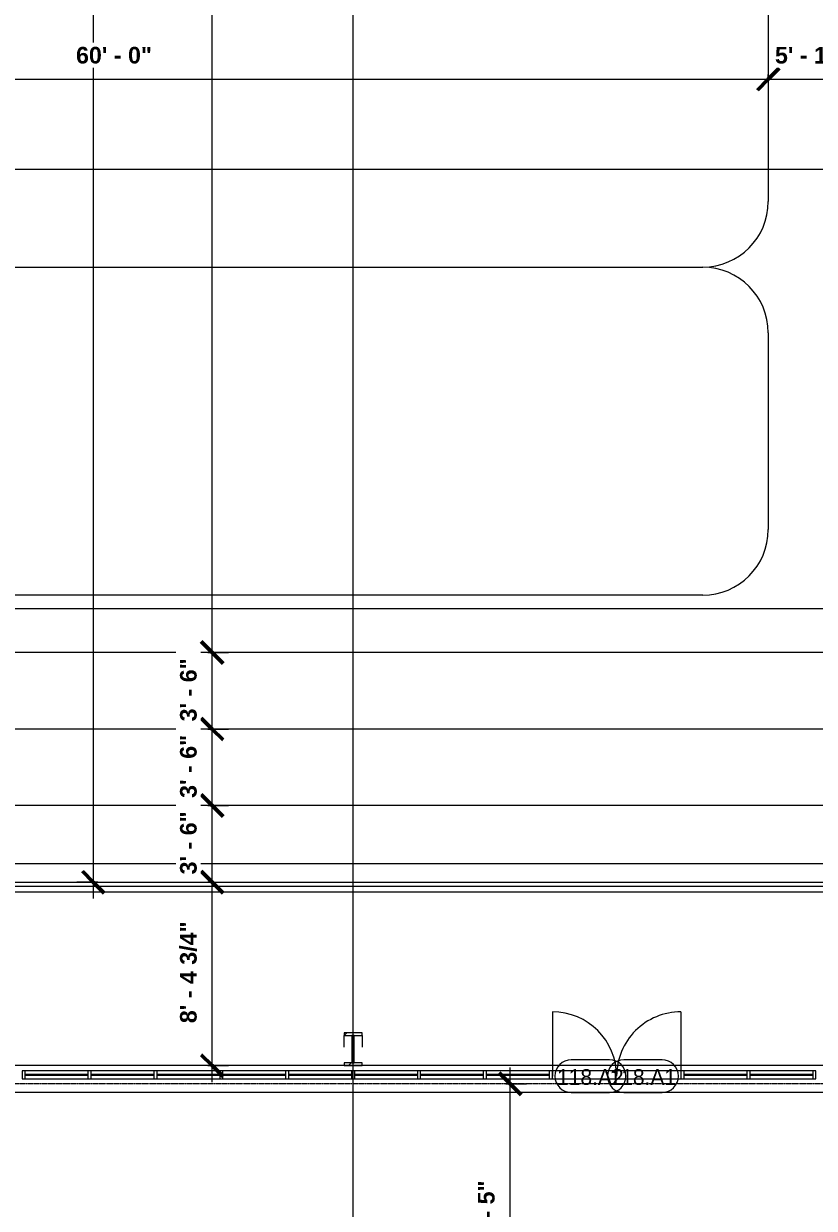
# Model space of a CAD drawing. Header units: inches. Extents: x 21568 to 24810, y -23559 to -20467.
# Drawn here: x 23773 to 24208, y -22438 to -21788 of the extents above; entities that cross this region are included whole.
import ezdxf

# ---------------------------------------------------------------- set-up
doc = ezdxf.new("R2010")
doc.units = ezdxf.units.IN
doc.header["$MEASUREMENT"] = 0
doc.linetypes.add('Grid Line 1_2_', pattern=[0.875, 0.5, -0.125, 0.125, -0.125])
for name, color, linetype, lineweight in [('A-ANNO-DIMS', 211, 'Continuous', 9), ('A-ANNO-DIMS-96', 211, 'Continuous', 9), ('A-DOOR', 31, 'Continuous', 20), ('A-DOOR-IDEN', 31, 'Continuous', 9), ('A-FLOR', 192, 'Continuous', 20), ('A-FLOR-HRAL', 11, 'Continuous', 20), ('A-FLOR-OTLN', 90, 'Continuous', 20), ('A-GLAZ-CURT', 52, 'Continuous', 20), ('A-GLAZ-CWMG', 51, 'Continuous', 20), ('G-ANNO-SYMB', 111, 'Continuous', 9), ('S-BEAM', 12, 'Continuous', 20), ('S-GRID', 1, 'Continuous', 9)]:
    doc.layers.add(name, color=color, linetype=linetype, lineweight=lineweight)
doc.styles.add('Arial_B', font='arialbd.ttf', dxfattribs={"height": 9.132806})
doc.styles.add('Century Gothic', font='GOTHIC.TTF', dxfattribs={"height": 8.622671})
doc.dimstyles.new('OD_Dimension_-_1_16__Tol__1', dxfattribs={"dimscale": 12, "dimtxt": 9, "dimasz": 1, "dimexe": 0.75, "dimexo": 0.5, "dimgap": 0.5, "dimtad": 1, "dimdec": 4, "dimrnd": 0.0625, "dimzin": 1, "dimdsep": 46, "dimlunit": 4, "dimtxsty": 'Arial_B', "dimblk1": 'OBLIQUE', "dimblk2": 'OBLIQUE', "dimsah": 1, "dimcen": 0.09, "dimdle": 0.75, "dimazin": 0, "dimtfac": 1, "dimtdec": 4, "dimtix": 1, "dimtmove": 0, "dimatfit": 3, "dimfxl": 1, "dimtvp": 1, "dimtfill": 1, "dimfrac": 2, "dimtolj": 1, "dimtzin": 0, "dimlwd": 13, "dimlwe": 13, "dimarcsym": 2})
doc.dimstyles.new('OD_Dimension_-_1_16__Tol__2', dxfattribs={"dimscale": 12, "dimtxt": 9, "dimasz": 1, "dimexe": 0.75, "dimexo": 0.5, "dimgap": 0.5, "dimtad": 1, "dimdec": 4, "dimrnd": 0.0625, "dimzin": 1, "dimdsep": 46, "dimlunit": 4, "dimtxsty": 'Arial_B', "dimblk1": 'OBLIQUE', "dimblk2": 'OBLIQUE', "dimsah": 1, "dimcen": 0.09, "dimdle": 0.75, "dimazin": 0, "dimtfac": 1, "dimtdec": 4, "dimtix": 1, "dimtmove": 0, "dimatfit": 3, "dimfxl": 1, "dimtvp": 1, "dimtfill": 1, "dimfrac": 2, "dimtolj": 1, "dimtzin": 0, "dimlwd": 13, "dimlwe": 13, "dimarcsym": 2})
pattern_1 = [(225, (23954.39, -22360.053), (9.503515, -9.503515), []), (225, (23954.39, -22374.453), (9.503515, -9.503515), [])]

# ---------------------------------------------------------------- blocks, each defined once
blk = doc.blocks.new('Top Rail Type - Top Rail_Internal_-939601-Enlarged First Floor Plan _West_')
at = {"layer": 'A-FLOR-HRAL', "color": 43, "lineweight": 13}
for p, q in [((24222.81, -22261.26), (23241.39, -22261.26)), ((24222.81, -22264.3), (23241.39, -22264.3))]:
    blk.add_line(p, q, dxfattribs=at)
blk = doc.blocks.new('columns and girder2 - one-V14-Enlarged First Floor Plan _West_')
at = {"layer": 'S-BEAM', "lineweight": 9}
h = blk.add_hatch(dxfattribs=at)
h.set_pattern_fill('FP_21', color=8, style=0, pattern_type=2)
h.set_pattern_definition(pattern_1)
h.paths.add_polyline_path([(-5, -0.5), (-5, -2), (5, -2), (5, -0.5)], flags=0)
h.paths.add_polyline_path([(-5, -17.03), (-5, -18.55), (5, -18.55), (5, -17.03)], flags=0)
h.paths.add_polyline_path([(5, -1204.89), (-5, -1204.89), (-5, -1206.4), (5, -1206.4)], flags=0)
h.paths.add_polyline_path([(5, -1224.25), (-5, -1224.25), (-5, -1225), (5, -1225)], flags=0)
h = blk.add_hatch(dxfattribs=at)
h.set_pattern_fill('FP_21', color=8, style=0, pattern_type=2)
h.set_pattern_definition(pattern_1)
h.paths.add_polyline_path([(-0.63, -2), (-0.63, -17.03), (0.62, -17.03), (0.62, -2)], flags=0)
h.paths.add_polyline_path([(0.62, -1206.4), (-0.63, -1206.4), (-0.63, -1224.25), (0.62, -1224.25)], flags=0)
at = {"layer": 'S-BEAM', "color": 7}
for p, q in [((5, -0.5), (-5, -0.5)), ((-5, -0.5), (-5, -2)), ((-5, -2), (5, -2)), ((0.62, -2), (-0.63, -2)), ((-0.63, -2), (-0.63, -17.03)), ((0.62, -17.03), (0.62, -2)), ((5, -2), (5, -0.5)), ((5, -17.03), (-5, -17.03)), ((-5, -17.03), (-5, -18.55)), ((-5, -18.55), (5, -18.55)), ((-0.63, -17.03), (0.62, -17.03)), ((5, -18.55), (5, -17.03))]:
    blk.add_line(p, q, dxfattribs=at)
at = {"layer": 'S-BEAM', "color": 43, "lineweight": 13}
for p, q in [((-5, -17.03), (-5, -10.69)), ((5, -10.69), (5, -17.03))]:
    blk.add_line(p, q, dxfattribs=at)
blk = doc.blocks.new('System Panel - Interior Glazing-V21-Enlarged First Floor Plan _West_')
at = {"layer": 'A-GLAZ-CURT', "color": 7}
for p, q in [((17.21875, -0.5625), (-17.21875, -0.5625)), ((-17.21875, -0.5625), (-17.21875, -0.9375)), ((-17.21875, -0.9375), (17.21875, -0.9375)), ((17.21875, -0.9375), (17.21875, -0.5625))]:
    blk.add_line(p, q, dxfattribs=at)
blk = doc.blocks.new('Door_Single_Storefront - one-1970956-Enlarged First Floor Plan _West_')
at = {"layer": 'A-DOOR', "color": 43, "lineweight": 13}
blk.add_line((-17.65625, -35.3125), (-17.65625, 0), dxfattribs=at)
blk.add_arc((-17.65625, 0), 35.3125, 270, 0, dxfattribs=at)
blk = doc.blocks.new('Door_Single_Storefront - one-1970957-Enlarged First Floor Plan _West_')
at = {"layer": 'A-DOOR', "color": 43, "lineweight": 13}
blk.add_line((-17.65625, 35.3125), (-17.65625, 0), dxfattribs=at)
blk.add_arc((-17.65625, 0), 35.3125, 360, 90, dxfattribs=at)
blk = doc.blocks.new('Rectangular Mullion - Interior 1_75_ x 4_5_-1179494-Enlarged First Floor Plan _West_')
at = {"layer": 'A-GLAZ-CWMG', "color": 43, "lineweight": 13}
for p, q in [((24244.77, -22362.3), (24279.2, -22362.3)), ((24244.77, -22366.8), (24279.2, -22366.8))]:
    blk.add_line(p, q, dxfattribs=at)
blk = doc.blocks.new('Rectangular Mullion - Interior 1_75_ x 4_5_-1220290-Enlarged First Floor Plan _West_')
at = {"layer": 'A-GLAZ-CWMG', "color": 7}
for p, q in [((-0.875, 3), (0.875, 3)), ((-0.875, -1.5), (-0.875, 3)), ((0.875, 3), (0.875, -1.5)), ((0.875, -1.5), (-0.875, -1.5))]:
    blk.add_line(p, q, dxfattribs=at)
blk = doc.blocks.new('Rectangular Mullion - Interior 1_75_ x 4_5_-1970954-Enlarged First Floor Plan _West_')
at = {"layer": 'A-GLAZ-CWMG', "color": 43, "lineweight": 13}
for p, q in [((22905.83, -22362.3), (22941.14, -22362.3)), ((22905.83, -22366.8), (22941.14, -22366.8))]:
    blk.add_line(p, q, dxfattribs=at)
blk = doc.blocks.new('Rectangular Mullion - Interior 1_75_ x 4_5_-1970955-Enlarged First Floor Plan _West_')
at = {"layer": 'A-GLAZ-CWMG', "color": 43, "lineweight": 13}
for p, q in [((22941.14, -22362.3), (22976.45, -22362.3)), ((22941.14, -22366.8), (22976.45, -22366.8))]:
    blk.add_line(p, q, dxfattribs=at)
blk = doc.blocks.new('Door Tag - Door Tag-4658-Enlarged First Floor Plan _West_')
at = {"layer": 'A-DOOR-IDEN', "color": 153}
for p, q in [((0.109375, 0.09375), (-0.109375, 0.09375)), ((-0.109375, -0.09375), (0.109375, -0.09375))]:
    blk.add_line(p, q, dxfattribs=at)
for centre, start, end in [((-0.109375, 0), 90, 270), ((0.109375, 0), 270, 90)]:
    blk.add_arc(centre, 0.09375, start, end, dxfattribs=at)
blk = doc.blocks.new('DIMBLOCK43-Enlarged First Floor Plan _West_')
at = {"layer": 'A-ANNO-DIMS-96', "lineweight": 13}
for p, q in [((24040.67, -22518.55), (24040.67, -22360.55)), ((24038.19, -22369.55), (24049.67, -22369.55)), ((24040.67, -22369.55), (24038.19, -22369.55)), ((24129.33, -22518.55), (24031.67, -22518.55)), ((24040.67, -22518.55), (24129.33, -22518.55))]:
    blk.add_line(p, q, dxfattribs=at)
at = {"layer": 'A-ANNO-DIMS-96', "lineweight": 50}
for p, q in [((24040.67, -22369.55), (24034.67, -22363.55)), ((24040.67, -22369.55), (24046.67, -22375.55)), ((24040.67, -22518.55), (24034.67, -22512.55)), ((24040.67, -22518.55), (24046.67, -22524.55))]:
    blk.add_line(p, q, dxfattribs=at)
at = {"layer": 'A-ANNO-DIMS-96', "color": 0, "lineweight": 13, "insert": (24022.97, -22464.27), "char_height": 9.133, "width": 48.5143, "attachment_point": 1, "rotation": 90, "line_spacing_factor": 0.938532, "style": 'Arial_B', "bg_fill": 3, "box_fill_scale": 1.25, "bg_fill_color": 0, "bg_fill_transparency": 0}
blk.add_mtext('12\' - 5"', dxfattribs=at)
blk = doc.blocks.new('_Oblique')
at = {"color": 0, "linetype": 'ByBlock', "lineweight": -2}
blk.add_line((-0.5, -0.5), (0.5, 0.5), dxfattribs=at)
blk = doc.blocks.new('DIMBLOCK52-Enlarged First Floor Plan _West_')
at = {"layer": 'A-ANNO-DIMS-96', "lineweight": 50}
for p, q in [((23877.02, -22258.78), (23871.02, -22252.78)), ((23877.02, -22258.78), (23883.02, -22264.78)), ((23877.02, -22359.55), (23871.02, -22353.55)), ((23877.02, -22359.55), (23883.02, -22365.55))]:
    blk.add_line(p, q, dxfattribs=at)
at = {"layer": 'A-ANNO-DIMS-96', "lineweight": 13}
for p, q in [((23874.53, -22258.78), (23886.02, -22258.78)), ((23877.02, -22258.78), (23874.53, -22258.78)), ((23877.02, -22368.55), (23877.02, -22258.78)), ((23874.53, -22359.55), (23886.02, -22359.55)), ((23877.02, -22359.55), (23874.53, -22359.55))]:
    blk.add_line(p, q, dxfattribs=at)
at = {"layer": 'A-ANNO-DIMS-96', "color": 0, "lineweight": 13, "insert": (23859.32, -22336.24), "char_height": 9.1328, "width": 64.9714, "attachment_point": 1, "rotation": 90, "line_spacing_factor": 0.938532, "style": 'Arial_B', "bg_fill": 3, "box_fill_scale": 1.25, "bg_fill_color": 0, "bg_fill_transparency": 0}
blk.add_mtext('8\' - 4 3/4"', dxfattribs=at)
blk = doc.blocks.new('DIMBLOCK53-Enlarged First Floor Plan _West_')
at = {"layer": 'A-ANNO-DIMS-96', "lineweight": 50}
for p, q in [((23877.02, -22216.78), (23871.02, -22210.78)), ((23877.02, -22216.78), (23883.02, -22222.78)), ((23877.02, -22258.78), (23871.02, -22252.78)), ((23877.02, -22258.78), (23883.02, -22264.78))]:
    blk.add_line(p, q, dxfattribs=at)
at = {"layer": 'A-ANNO-DIMS-96', "lineweight": 13}
for p, q in [((23874.53, -22216.78), (23886.02, -22216.78)), ((23877.02, -22216.78), (23874.53, -22216.78)), ((23877.02, -22258.78), (23877.02, -22216.78)), ((23874.53, -22258.78), (23886.02, -22258.78)), ((23877.02, -22258.78), (23874.53, -22258.78))]:
    blk.add_line(p, q, dxfattribs=at)
at = {"layer": 'A-ANNO-DIMS-96', "color": 0, "lineweight": 13, "insert": (23859.32, -22254.57), "char_height": 9.133, "width": 40.2857, "attachment_point": 1, "rotation": 90, "line_spacing_factor": 0.938532, "style": 'Arial_B', "bg_fill": 3, "box_fill_scale": 1.25, "bg_fill_color": 0, "bg_fill_transparency": 0}
blk.add_mtext('3\' - 6"', dxfattribs=at)
blk = doc.blocks.new('DIMBLOCK54-Enlarged First Floor Plan _West_')
at = {"layer": 'A-ANNO-DIMS-96', "lineweight": 50}
for p, q in [((23877.02, -22174.78), (23871.02, -22168.78)), ((23877.02, -22174.78), (23883.02, -22180.78)), ((23877.02, -22216.78), (23871.02, -22210.78)), ((23877.02, -22216.78), (23883.02, -22222.78))]:
    blk.add_line(p, q, dxfattribs=at)
at = {"layer": 'A-ANNO-DIMS-96', "lineweight": 13}
for p, q in [((23874.53, -22174.78), (23886.02, -22174.78)), ((23877.02, -22174.78), (23874.53, -22174.78)), ((23877.02, -22216.78), (23877.02, -22174.78)), ((23874.53, -22216.78), (23886.02, -22216.78)), ((23877.02, -22216.78), (23874.53, -22216.78))]:
    blk.add_line(p, q, dxfattribs=at)
at = {"layer": 'A-ANNO-DIMS-96', "color": 0, "lineweight": 13, "insert": (23859.32, -22212.57), "char_height": 9.133, "width": 40.2857, "attachment_point": 1, "rotation": 90, "line_spacing_factor": 0.938532, "style": 'Arial_B', "bg_fill": 3, "box_fill_scale": 1.25, "bg_fill_color": 0, "bg_fill_transparency": 0}
blk.add_mtext('3\' - 6"', dxfattribs=at)
blk = doc.blocks.new('DIMBLOCK55-Enlarged First Floor Plan _West_')
at = {"layer": 'A-ANNO-DIMS-96', "lineweight": 50}
for p, q in [((23877.02, -22132.78), (23871.02, -22126.78)), ((23877.02, -22132.78), (23883.02, -22138.78)), ((23877.02, -22174.78), (23871.02, -22168.78)), ((23877.02, -22174.78), (23883.02, -22180.78))]:
    blk.add_line(p, q, dxfattribs=at)
at = {"layer": 'A-ANNO-DIMS-96', "lineweight": 13}
for p, q in [((23874.53, -22132.78), (23886.02, -22132.78)), ((23877.02, -22132.78), (23874.53, -22132.78)), ((23877.02, -22174.78), (23877.02, -22132.78)), ((23874.53, -22174.78), (23886.02, -22174.78)), ((23877.02, -22174.78), (23874.53, -22174.78))]:
    blk.add_line(p, q, dxfattribs=at)
at = {"layer": 'A-ANNO-DIMS-96', "color": 0, "lineweight": 13, "insert": (23859.32, -22170.57), "char_height": 9.133, "width": 40.2857, "attachment_point": 1, "rotation": 90, "line_spacing_factor": 0.938532, "style": 'Arial_B', "bg_fill": 3, "box_fill_scale": 1.25, "bg_fill_color": 0, "bg_fill_transparency": 0}
blk.add_mtext('3\' - 6"', dxfattribs=at)
blk = doc.blocks.new('DIMBLOCK56-Enlarged First Floor Plan _West_')
at = {"layer": 'A-ANNO-DIMS-96', "lineweight": 50}
for p, q in [((23877.02, -21349.81), (23871.02, -21343.81)), ((23877.02, -21349.81), (23883.02, -21355.81)), ((23877.02, -22132.78), (23871.02, -22126.78)), ((23877.02, -22132.78), (23883.02, -22138.78))]:
    blk.add_line(p, q, dxfattribs=at)
at = {"layer": 'A-ANNO-DIMS-96', "lineweight": 13}
for p, q in [((23874.53, -21349.81), (23886.02, -21349.81)), ((23877.02, -21349.81), (23874.53, -21349.81)), ((23877.02, -22132.78), (23877.02, -21349.81)), ((23874.53, -22132.78), (23886.02, -22132.78)), ((23877.02, -22132.78), (23874.53, -22132.78))]:
    blk.add_line(p, q, dxfattribs=at)
at = {"layer": 'A-ANNO-DIMS-96', "color": 0, "lineweight": 13, "insert": (23859.32, -21761.51), "char_height": 9.133, "width": 48.5143, "attachment_point": 1, "rotation": 90, "line_spacing_factor": 0.938532, "style": 'Arial_B', "bg_fill": 3, "box_fill_scale": 1.25, "bg_fill_color": 0, "bg_fill_transparency": 0}
blk.add_mtext('65\' - 3"', dxfattribs=at)
blk = doc.blocks.new('DIMBLOCK65-Enlarged First Floor Plan _West_')
at = {"layer": 'A-ANNO-DIMS-96', "lineweight": 50}
for p, q in [((23811.69, -21223.81), (23805.69, -21217.81)), ((23811.69, -21223.81), (23817.69, -21229.81)), ((23811.69, -22258.78), (23805.69, -22252.78)), ((23811.69, -22258.78), (23817.69, -22264.78))]:
    blk.add_line(p, q, dxfattribs=at)
at = {"layer": 'A-ANNO-DIMS-96', "lineweight": 13}
for p, q in [((23811.69, -21214.81), (23811.69, -22267.78)), ((23814.17, -21223.81), (23802.69, -21223.81)), ((23811.69, -21223.81), (23814.17, -21223.81)), ((23814.17, -22258.78), (23802.69, -22258.78)), ((23811.69, -22258.78), (23814.17, -22258.78))]:
    blk.add_line(p, q, dxfattribs=at)
at = {"layer": 'A-ANNO-DIMS-96', "color": 0, "lineweight": 13, "insert": (23793.98, -21761.51), "char_height": 9.133, "width": 48.5143, "attachment_point": 1, "rotation": 90, "line_spacing_factor": 0.938532, "style": 'Arial_B', "bg_fill": 3, "box_fill_scale": 1.25, "bg_fill_color": 0, "bg_fill_transparency": 0}
blk.add_mtext('86\' - 3"', dxfattribs=at)
blk = doc.blocks.new('DIMBLOCK74-Enlarged First Floor Plan _West_')
at = {"layer": 'A-ANNO-DIMS-96', "lineweight": 50}
for p, q in [((23462.41, -21818), (23468.41, -21812)), ((24182.41, -21818), (24188.41, -21812)), ((23462.41, -21818), (23456.41, -21824)), ((24182.41, -21818), (24176.41, -21824))]:
    blk.add_line(p, q, dxfattribs=at)
at = {"layer": 'A-ANNO-DIMS-96', "lineweight": 13}
for p, q in [((23462.41, -21815.52), (23462.41, -21827)), ((23462.41, -21818), (23462.41, -21815.52)), ((24182.41, -21815.52), (24182.41, -21827)), ((24182.41, -21818), (24182.41, -21815.52)), ((23462.41, -21818), (24182.41, -21818))]:
    blk.add_line(p, q, dxfattribs=at)
at = {"layer": 'A-ANNO-DIMS-96', "color": 0, "lineweight": 13, "insert": (23802.19, -21800.3), "char_height": 9.133, "width": 48.5143, "attachment_point": 1, "line_spacing_factor": 0.938532, "style": 'Arial_B', "bg_fill": 3, "box_fill_scale": 1.25, "bg_fill_color": 0, "bg_fill_transparency": 0}
blk.add_mtext('60\' - 0"', dxfattribs=at)
blk = doc.blocks.new('DIMBLOCK75-Enlarged First Floor Plan _West_')
at = {"layer": 'A-ANNO-DIMS-96', "lineweight": 50}
for p, q in [((24182.41, -21818), (24188.41, -21812)), ((24243.89, -21818), (24249.89, -21812)), ((24182.41, -21818), (24176.41, -21824)), ((24243.89, -21818), (24237.89, -21824))]:
    blk.add_line(p, q, dxfattribs=at)
at = {"layer": 'A-ANNO-DIMS-96', "lineweight": 13}
for p, q in [((24182.41, -21815.52), (24182.41, -21827)), ((24182.41, -21818), (24182.41, -21815.52)), ((24243.89, -21815.52), (24243.89, -21827)), ((24243.89, -21818), (24243.89, -21815.52)), ((24182.41, -21818), (24252.89, -21818))]:
    blk.add_line(p, q, dxfattribs=at)
at = {"layer": 'A-ANNO-DIMS-96', "color": 0, "lineweight": 13, "insert": (24186.08, -21800.3), "char_height": 9.1328, "width": 64.9714, "attachment_point": 1, "line_spacing_factor": 0.938532, "style": 'Arial_B', "bg_fill": 3, "box_fill_scale": 1.25, "bg_fill_color": 0, "bg_fill_transparency": 0}
blk.add_mtext('5\' - 1 1/2"', dxfattribs=at)

msp = doc.modelspace()

# ---------------------------------------------------------------- linework, layer by layer
at = {"layer": 'A-FLOR', "color": 43, "lineweight": 13}
msp.add_line((23241.38923, -22258.77996), (24223.42117, -22258.77996), dxfattribs=at)
at = {"layer": 'A-FLOR-OTLN', "color": 43, "lineweight": 13}
for p, q in [((24182.4052, -21777.12434), (24182.4052, -21885.20968)), ((23498.4052, -21921.29503), (24146.4052, -21921.29503)), ((24182.4052, -21957.20968), (24182.4052, -22065.29503)), ((24146.4052, -22101.29503), (23498.4052, -22101.29503)), ((24223.42117, -22132.77996), (23241.38923, -22132.77996)), ((24223.42117, -22174.77996), (23241.38923, -22174.77996)), ((24223.42117, -22216.77996), (23241.38923, -22216.77996))]:
    msp.add_line(p, q, dxfattribs=at)
for centre, start, end in [((24146.4052, -21885.20968), 270, 0), ((24146.4052, -21957.20968), 360, 90), ((24146.4052, -22065.29503), 270, 0)]:
    msp.add_arc(centre, 36, start, end, dxfattribs=at)
at = {"layer": 'G-ANNO-SYMB'}
for p, q in [((24577.98286, -22248.83309), (22003.89418, -22248.83309)), ((24581.52474, -22374.35697), (21776.42336, -22374.35697))]:
    msp.add_line(p, q, dxfattribs=at)
at = {"layer": 'S-GRID', "linetype": 'Grid Line 1_2_'}
for p, q in [((23954.39023, -23071.83025), (23954.39023, -20713.12653)), ((23954.39023, -23130.6211), (23954.39023, -20902.42781)), ((24479.10753, -21867.55281), (21657.56096, -21867.55281)), ((24742.78907, -21867.55281), (21790.20666, -21867.55281)), ((24479.10753, -22108.80281), (21657.56096, -22108.80281)), ((24742.78907, -22108.80281), (21790.20666, -22108.80281)), ((24588.97484, -22359.55281), (22653.5125, -22359.55281)), ((24742.78907, -22359.55281), (22737.5125, -22359.55281)), ((24694.78907, -22369.55281), (22737.5125, -22369.55281))]:
    msp.add_line(p, q, dxfattribs=at)

# ---------------------------------------------------------------- block references
at = {"layer": 'A-DOOR', "color": 43, "lineweight": 13}
msp.add_blockref('Door_Single_Storefront - one-1970957-Enlarged First Floor Plan _West_', (24081.48398, -22365.30281), dxfattribs=at)
at = {"layer": 'A-DOOR', "color": 43, "lineweight": 13, "rotation": 180}
msp.add_blockref('Door_Single_Storefront - one-1970956-Enlarged First Floor Plan _West_', (24116.79648, -22365.30281), dxfattribs=at)
at = {"layer": 'A-DOOR-IDEN', "color": 153, "xscale": 95.99999999999994, "yscale": 95.99999999999994, "zscale": 95.99999999999994}
for p in [(24084.73292, -22365.30281), (24113.54753, -22365.30281)]:
    msp.add_blockref('Door Tag - Door Tag-4658-Enlarged First Floor Plan _West_', p, dxfattribs=at)
at = {"layer": 'A-FLOR-HRAL', "color": 43, "lineweight": 13}
msp.add_blockref('Top Rail Type - Top Rail_Internal_-939601-Enlarged First Floor Plan _West_', (0, 0), dxfattribs=at)
at = {"layer": 'A-GLAZ-CURT', "color": 43, "lineweight": 13, "rotation": 180}
for p in [(23791.54648, -22365.30281), (23827.73398, -22365.30281), (23863.92148, -22365.30281), (23900.10898, -22365.30281), (23936.29648, -22365.30281), (23972.48398, -22365.30281), (24008.67148, -22365.30281), (24044.85898, -22365.30281), (24153.42148, -22365.30281), (24189.60898, -22365.30281)]:
    msp.add_blockref('System Panel - Interior Glazing-V21-Enlarged First Floor Plan _West_', p, dxfattribs=at)
at = {"layer": 'A-GLAZ-CWMG', "color": 43, "lineweight": 13, "extrusion": (0, 0, -1)}
for p in [(-23773.45273, -22365.30281), (-23809.64023, -22365.30281), (-23845.82773, -22365.30281), (-23882.01523, -22365.30281), (-23918.20273, -22365.30281), (-23954.39023, -22365.30281), (-23990.57773, -22365.30281), (-24026.76523, -22365.30281), (-24062.95273, -22365.30281), (-24135.32773, -22365.30281), (-24171.51523, -22365.30281), (-24207.70273, -22365.30281)]:
    msp.add_blockref('Rectangular Mullion - Interior 1_75_ x 4_5_-1220290-Enlarged First Floor Plan _West_', p, dxfattribs=at)
at = {"layer": 'A-GLAZ-CWMG', "color": 43, "lineweight": 13}
for name, p in [('Rectangular Mullion - Interior 1_75_ x 4_5_-1179494-Enlarged First Floor Plan _West_', (-470.4375, 0)), ('Rectangular Mullion - Interior 1_75_ x 4_5_-1179494-Enlarged First Floor Plan _West_', (-434.25, 0)), ('Rectangular Mullion - Interior 1_75_ x 4_5_-1179494-Enlarged First Floor Plan _West_', (-398.0625, 0)), ('Rectangular Mullion - Interior 1_75_ x 4_5_-1179494-Enlarged First Floor Plan _West_', (-361.875, 0)), ('Rectangular Mullion - Interior 1_75_ x 4_5_-1179494-Enlarged First Floor Plan _West_', (-325.6875, 0)), ('Rectangular Mullion - Interior 1_75_ x 4_5_-1179494-Enlarged First Floor Plan _West_', (-289.5, 0)), ('Rectangular Mullion - Interior 1_75_ x 4_5_-1179494-Enlarged First Floor Plan _West_', (-253.3125, 0)), ('Rectangular Mullion - Interior 1_75_ x 4_5_-1179494-Enlarged First Floor Plan _West_', (-217.125, 0)), ('Rectangular Mullion - Interior 1_75_ x 4_5_-1970954-Enlarged First Floor Plan _West_', (1158, 0)), ('Rectangular Mullion - Interior 1_75_ x 4_5_-1970955-Enlarged First Floor Plan _West_', (1158, 0)), ('Rectangular Mullion - Interior 1_75_ x 4_5_-1179494-Enlarged First Floor Plan _West_', (-108.5625, 0)), ('Rectangular Mullion - Interior 1_75_ x 4_5_-1179494-Enlarged First Floor Plan _West_', (-72.375, 0))]:
    msp.add_blockref(name, p, dxfattribs=at)
at = {"layer": 'S-BEAM', "color": 43, "lineweight": 13, "rotation": 180}
msp.add_blockref('columns and girder2 - one-V14-Enlarged First Floor Plan _West_', (23954.39023, -22360.05281), dxfattribs=at)

# ---------------------------------------------------------------- texts
at = {"layer": 'A-DOOR-IDEN', "char_height": 8.622671, "width": 46.008, "attachment_point": 2, "line_spacing_factor": 0.984117, "style": 'Century Gothic'}
for s, insert in [('118.A2', (24084.69159, -22361.4715)), ('118.A1', (24113.50621, -22361.4715))]:
    msp.add_mtext(s, dxfattribs=dict(at, insert=insert))

# ---------------------------------------------------------------- next in the draw order: dimensions: what is measured, and where the dimension line sits
at = {"layer": 'A-ANNO-DIMS', "lineweight": 13}
for base, p1, p2, dimstyle, override, picture, middle in [((23811.68861, -22258.77996), (23820.17389, -21223.8101), (23820.17389, -22258.77996), 'OD_Dimension_-_1_16__Tol__1', {"dimpost": '<>', "dimfxl": 1034.969864}, 'DIMBLOCK65-Enlarged First Floor Plan _West_', (23801.02253, -21741.29503)), ((23877.020186, -22258.779964), (23868.534905, -22359.55281), (23868.534905, -22258.779964), 'OD_Dimension_-_1_16__Tol__1', {"dimpost": '<>', "dimfxl": 100.772846}, 'DIMBLOCK52-Enlarged First Floor Plan _West_', (23866.294925, -22309.166387)), ((24040.67368, -22369.55281), (24135.32773, -22518.55281), (24032.1884, -22369.55281), 'OD_Dimension_-_1_16__Tol__2', {"dimpost": '<>', "dimfxl": 181.21457}, 'DIMBLOCK43-Enlarged First Floor Plan _West_', (24030.01072, -22444.05281))]:
    dim = msp.add_linear_dim(base=base, p1=p1, p2=p2, angle=90, dimstyle=dimstyle, override=override, dxfattribs=at)
    dim.commit()
    dim.dimension.update_dxf_attribs({"geometry": picture, "text_midpoint": middle})

# ---------------------------------------------------------------- next in the draw order: dimensions: what is measured, and where the dimension line sits
dim = msp.add_linear_dim(base=(23877.02019, -22216.77996), p1=(23868.53491, -22258.77996), p2=(23868.53491, -22216.77996), angle=90, dimstyle='OD_Dimension_-_1_16__Tol__1', override={"dimpost": '<>', "dimfxl": 42}, dxfattribs=at)
dim.commit()
dim.dimension.update_dxf_attribs({"geometry": 'DIMBLOCK53-Enlarged First Floor Plan _West_', "text_midpoint": (23866.35722, -22237.77996)})

# ---------------------------------------------------------------- next in the draw order: dimensions: what is measured, and where the dimension line sits
dim = msp.add_linear_dim(base=(23877.02019, -22174.77996), p1=(23868.53491, -22216.77996), p2=(23868.53491, -22174.77996), angle=90, dimstyle='OD_Dimension_-_1_16__Tol__1', override={"dimpost": '<>', "dimfxl": 42}, dxfattribs=at)
dim.commit()
dim.dimension.update_dxf_attribs({"geometry": 'DIMBLOCK54-Enlarged First Floor Plan _West_', "text_midpoint": (23866.35722, -22195.77996)})

# ---------------------------------------------------------------- next in the draw order: dimensions: what is measured, and where the dimension line sits
dim = msp.add_linear_dim(base=(23877.02019, -22132.77996), p1=(23868.53491, -22174.77996), p2=(23868.53491, -22132.77996), angle=90, dimstyle='OD_Dimension_-_1_16__Tol__1', override={"dimpost": '<>', "dimfxl": 42}, dxfattribs=at)
dim.commit()
dim.dimension.update_dxf_attribs({"geometry": 'DIMBLOCK55-Enlarged First Floor Plan _West_', "text_midpoint": (23866.35722, -22153.77996)})

# ---------------------------------------------------------------- next in the draw order: dimensions: what is measured, and where the dimension line sits
dim = msp.add_linear_dim(base=(23877.02019, -21349.8101), p1=(23868.53491, -22132.77996), p2=(23868.53491, -21349.8101), angle=90, dimstyle='OD_Dimension_-_1_16__Tol__1', override={"dimpost": '<>', "dimfxl": 782.969864}, dxfattribs=at)
dim.commit()
dim.dimension.update_dxf_attribs({"geometry": 'DIMBLOCK56-Enlarged First Floor Plan _West_', "text_midpoint": (23866.35722, -21741.29503)})

# ---------------------------------------------------------------- next in the draw order: dimensions: what is measured, and where the dimension line sits
dim = msp.add_linear_dim(base=(24182.4052, -21818.00323), p1=(23462.4052, -21809.51795), p2=(24182.4052, -21809.51795), dimstyle='OD_Dimension_-_1_16__Tol__1', override={"dimpost": '<>', "dimfxl": 720}, dxfattribs=at)
dim.commit()
dim.dimension.update_dxf_attribs({"geometry": 'DIMBLOCK74-Enlarged First Floor Plan _West_', "text_midpoint": (23822.4052, -21807.34027)})

# ---------------------------------------------------------------- next in the draw order: dimensions: what is measured, and where the dimension line sits
dim = msp.add_linear_dim(base=(24243.89023, -21818.00323), p1=(24182.4052, -21809.51795), p2=(24243.89023, -21809.51795), dimstyle='OD_Dimension_-_1_16__Tol__1', override={"dimpost": '<>', "dimfxl": 61.485028}, dxfattribs=at)
dim.commit()
dim.dimension.update_dxf_attribs({"geometry": 'DIMBLOCK75-Enlarged First Floor Plan _West_', "text_midpoint": (24213.14771, -21807.28108)})

doc.saveas('drawing.dxf')
